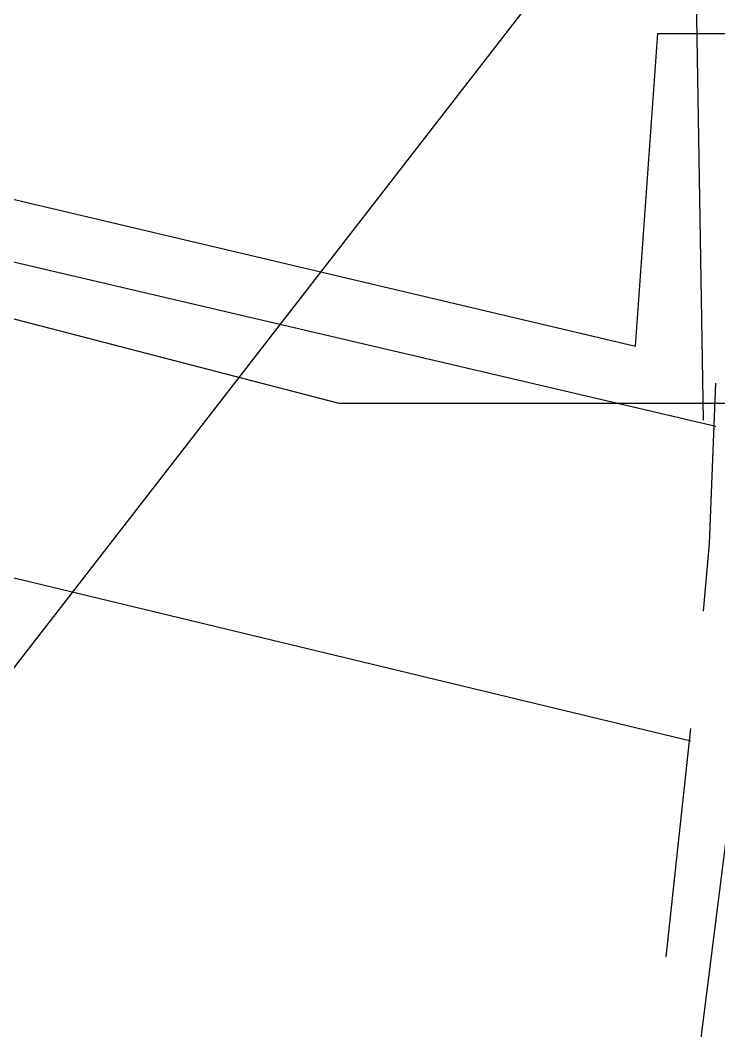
# Model space of a CAD drawing. Header units: feet. Extents: x -84 to 198, y -22 to 181.
# Drawn here: x 136.031 to 137.54, y 104.938 to 107.122 of the extents above; entities that cross this region are included whole.
import ezdxf

# ---------------------------------------------------------------- set-up
doc = ezdxf.new("R2010")
doc.units = ezdxf.units.FT
for name, color, linetype in [('A-AREA-COMUN', 252, 'CONTINUOUS'), ('A-AREA-UNIDAD', 30, 'CONTINUOUS'), ('A-LINEA', 7, 'CONTINUOUS')]:
    doc.layers.add(name, color=color, linetype=linetype)

msp = doc.modelspace()

# ---------------------------------------------------------------- linework, layer by layer
at = {"layer": 'A-AREA-COMUN'}
msp.add_lwpolyline([(132.928, 81.0133), (136.4, 85.7244), (138.88, 88.16), (138.96, 88.8), (139.68, 89.7244), (140.24, 89.8844), (141.92, 92.5333), (143.2, 95.1289), (144.16, 97.7244), (145.952, 104.5689), (147.168, 110.9333), (147.712, 116.0178), (146.912, 109.8489), (146, 105.3689), (144.72, 105.3689), (138.64, 106.7733), (138.48, 106.5244), (137.792, 106.5244), (137.76, 106.2933), (136.72, 106.2933), (135.488, 106.6133), (135.36, 106.1689), (133.568, 106.1689)], dxfattribs=at)
at = {"layer": 'A-AREA-UNIDAD'}
msp.add_lwpolyline([(122.88, 112.4089), (135.808, 109.3333), (135.872, 108.1778), (135.552, 106.8444), (137.36, 106.4178), (137.408, 107.0933), (138.16, 107.0933), (137.888, 115.6089), (137.088, 126.2044), (136.16, 134.0622), (134.688, 143.2533), (134.048, 143.2889), (134, 143.5378), (130.912, 144.9422)], dxfattribs=at)
at = {"layer": 'A-LINEA'}
for p, q in [((124.6928, 91.1125), (138.3191, 108.6919)), ((124.6928, 91.1125), (138.3191, 108.6919)), ((135.4267, 106.7378), (137.5333, 106.2444)), ((135.4267, 106.7378), (137.5333, 106.2444)), ((137.32, 103.4711), (137.72, 106.6578)), ((137.32, 103.4711), (137.72, 106.6578)), ((135.2667, 106.0978), (137.48, 105.5644)), ((135.2667, 106.0978), (137.48, 105.5644)), ((137.4267, 105.0978), (137.48, 105.5911)), ((137.4267, 105.0978), (137.48, 105.5911))]:
    msp.add_line(p, q, dxfattribs=at)
for points in [[(137.5067, 106.2578), (137.4533, 109.6311), (137.3467, 112.9911), (137.1867, 116.3644), (136.9733, 119.7244), (136.72, 123.0844), (136.4, 126.4444), (136.04, 129.7911), (135.6267, 133.1378), (135.16, 136.4711), (134.64, 139.8044), (134.0667, 143.1244)], [(137.5067, 106.2578), (137.4533, 109.5911), (137.3467, 112.9244), (137.2, 116.2444), (136.9867, 119.5778), (136.7333, 122.8978), (136.4267, 126.2178), (136.0667, 129.5244), (135.6667, 132.8311), (135.2, 136.1378), (134.6933, 139.4311), (134.1333, 142.7111)], [(137.5067, 105.8444), (137.52, 105.9911), (137.5333, 106.3378)], [(137.5067, 105.8444), (137.52, 105.9911), (137.5333, 106.3378)]]:
    msp.add_lwpolyline(points, dxfattribs=at)

doc.saveas('drawing.dxf')
